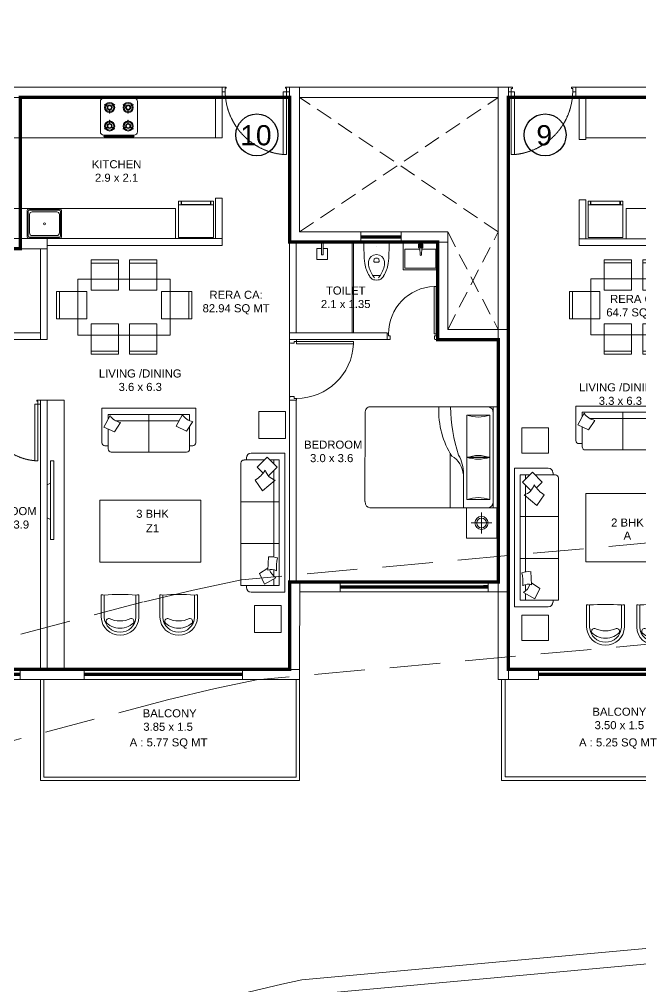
# Model space of a CAD drawing. Header units: inches. Extents: x 27644242 to 29005101, y -955243 to 216979.
# Drawn here: x 28730103 to 28739331, y -521000 to -506626 of the extents above; entities that cross this region are included whole.
import ezdxf

# ---------------------------------------------------------------- set-up
doc = ezdxf.new("R2010")
doc.units = ezdxf.units.IN
doc.header["$MEASUREMENT"] = 0
doc.set_wipeout_variables(frame=1)
for name, pattern in [('01-Xref Col Podium Lvl-1$0$HIDDEN', [0.375, 0.25, -0.125]), ('DASHED', [0.75, 0.5, -0.25]), ('DASHED2', [0.375, 0.25, -0.125]), ('HIDDEN', [0.375, 0.25, -0.125])]:
    doc.linetypes.add(name, pattern=pattern)
doc.layers.get('Defpoints').update_dxf_attribs({"color": 8})
for name, color, linetype, lineweight in [('AHC-A-DUCT', 14, 'HIDDEN', 5), ('DOOR', 4, 'Continuous', 0), ('DOORS', 1, 'Continuous', 9), ('ELEVATION', 40, 'Continuous', 13), ('FURN', 250, 'Continuous', 0), ('RVA Site Boundary', 17, 'Continuous', 15), ('WALL', 7, 'Continuous', 20), ('WINDOW', 162, 'Continuous', 13)]:
    doc.layers.add(name, color=color, linetype=linetype, lineweight=lineweight)
doc.layers.add('text', color=7, linetype='Continuous')
doc.styles.add('AMITS', font='arial.ttf')

# ---------------------------------------------------------------- blocks, each defined once
blk = doc.blocks.new('A$C3D5F2F58')
at = {"color": 0, "linetype": 'ByBlock'}
blk.add_wipeout([(188, 0), (-188, 0), (-185, -125), (-183, -194), (-179, -263), (-176, -302), (-170, -349), (-151, -415), (-144, -433), (-131, -459), (-112, -495), (-106, -504), (-86, -530), (-72, -545), (-64, -553), (-56, -558), (-41, -562), (-23, -564), (3, -565), (30, -563), (47, -561), (56, -558), (74, -543), (101, -511), (135, -451), (158, -392), (171, -340), (179, -260), (185, -136), (187, -46)], dxfattribs=at)
for p, q in [((-188, 0), (188, 0)), ((0, -63), (0, -63)), ((-38, -282), (-36, -255)), ((36, -255), (38, -282)), ((-24, -298), (24, -298)), ((-43, -497), (43, -497))]:
    blk.add_line(p, q, dxfattribs=at)
at = {"color": 0, "linetype": 'ByBlock', "extrusion": (0, 0, -1)}
for centre, major_axis, ratio, start_param, end_param in [((3903, 5), (4088, 164), 0.940247, 3.100232, 3.182953), ((-3903, 5), (-4088, 164), 0.940247, 3.100232, 3.182953), ((0, -305), (84.4, 84.4), 1, 4.07333, 6.922251), ((-24, -284), (10, 10), 1, 2.356198, 4.018929), ((-27, -256), (6.03, 6.03), 1, 4.01894, 4.852375), ((0, -292), (-38.2, 38.2), 1, 0.139988, 1.430816), ((24, -284), (-10, 10), 1, 2.264265, 3.926995), ((27, -256), (6.03, 6.03), 1, -0.139979, 0.693472), ((276, -258), (321, 321), 1, 3.353441, 3.79389), ((87, -319), (147, 147), 1, 3.705861, 4.079165), ((326, -246), (-323, 323), 1, 4.816657, 5.23508), ((-326, -246), (-323, 323), 1, 2.618909, 3.037332), ((-276, -258), (-321, 321), 1, 2.489302, 2.929752), ((-87, -319), (-147, 147), 1, 2.204028, 2.577331), ((119, -350), (193, 193), 1, 3.092098, 3.328462), ((-41, -527), (24.1, 24.1), 1, 2.528301, 3.092099), ((-43, -474), (16.1, 16.1), 1, 2.356198, 3.387836), ((0, -292), (-193, 193), 1, 3.75489, 4.099099), ((43, -474), (16.1, 16.1), 1, 1.324559, 2.356198), ((41, -527), (24.1, 24.1), 1, 1.620298, 2.184095), ((-119, -350), (193, 193), 1, 1.383935, 1.620298)]:
    blk.add_ellipse(centre, major_axis=major_axis, ratio=ratio, start_param=start_param, end_param=end_param, dxfattribs=at)
blk = doc.blocks.new('A$C3E645E75')
at = {"extrusion": (0, 0, -1), "zscale": -0.9999999999999998, "rotation": 179.9999999999989}
blk.add_blockref('A$C3D5F2F58', (0, 0), dxfattribs=at)
blk = doc.blocks.new('hob')
at = {"layer": 'FURN', "extrusion": (2e-16, 7.34249e-08, 1)}
for p, q in [((-747640, 890447), (-747613, 890399)), ((-747640, 890302), (-747613, 890350)), ((-747636, 890449), (-747608, 890402)), ((-747636, 890300), (-747608, 890347)), ((-747510, 890377), (-747566, 890377)), ((-747510, 890372), (-747566, 890372)), ((-747405, 890377), (-747350, 890377)), ((-747405, 890372), (-747350, 890372)), ((-747280, 890449), (-747308, 890402)), ((-747280, 890300), (-747308, 890347)), ((-747276, 890447), (-747303, 890399)), ((-747276, 890302), (-747303, 890350)), ((-747640, 890172), (-747613, 890124)), ((-747640, 890027), (-747613, 890075)), ((-747636, 890174), (-747608, 890127)), ((-747636, 890025), (-747608, 890072)), ((-747510, 890102), (-747566, 890102)), ((-747510, 890097), (-747566, 890097)), ((-747405, 890102), (-747350, 890102)), ((-747405, 890097), (-747350, 890097)), ((-747280, 890174), (-747308, 890127)), ((-747280, 890025), (-747308, 890072)), ((-747276, 890172), (-747303, 890124)), ((-747276, 890027), (-747303, 890075))]:
    blk.add_line(p, q, dxfattribs=at)
at = {"layer": 'FURN', "extrusion": (2e-16, 7.34249e-08, 1), "elevation": 0}
for points in [[(-747233, 889962), (-747683, 889962, -0.414214), (-747733, 890012), (-747733, 890462, -0.414214), (-747683, 890512), (-747233, 890512, -0.414214), (-747183, 890462), (-747183, 890012, -0.414214)], [(-747173, 890462, -0.414214), (-747158, 890447), (-747158, 890027, -0.414214), (-747173, 890012), (-747173, 890027)]]:
    blk.add_lwpolyline(points, format="xyb", close=True, dxfattribs=at)
at = {"layer": 'FURN', "extrusion": (2e-16, 7.34249e-08, 1), "const_width": 20, "elevation": 0}
for points in [[(-747625, 890375, 1), (-747565, 890375, 1)], [(-747290, 890375, 1), (-747350, 890375, 1)], [(-747625, 890100, -1), (-747565, 890100, -1)], [(-747290, 890100, 1), (-747350, 890100, 1)]]:
    blk.add_lwpolyline(points, format="xyb", close=True, dxfattribs=at)
at = {"layer": 'FURN', "extrusion": (2e-16, 7.34249e-08, 1)}
for centre, radius in [((-747595, 890375, 0), 75), ((-747595, 890375, 0), 60), ((-747595, 890375, 0), 37.5), ((-747320, 890375, 0), 75), ((-747320, 890375, 0), 60), ((-747320, 890375, 0), 37.5), ((-747595, 890100, 0), 75), ((-747595, 890100, 0), 60), ((-747595, 890100, 0), 37.5), ((-747320, 890100, 0), 75), ((-747320, 890100, 0), 60), ((-747320, 890100, 0), 37.5)]:
    blk.add_circle(centre, radius, dxfattribs=at)
for centre, start, end in [((-747595, 890375, 0), 118.3146, 121.6854), ((-747595, 890375, 0), 358.3146, 1.6854), ((-747320, 890375, 0), 178.3146, 181.6854), ((-747320, 890375, 0), 58.3146, 61.6854), ((-747320, 890375, 0), 58.3146, 61.6854), ((-747595, 890375, 0), 238.3146, 241.6854), ((-747320, 890375, 0), 298.3146, 301.6854), ((-747595, 890100, 0), 118.3146, 121.6854), ((-747595, 890100, 0), 358.3146, 1.6854), ((-747320, 890100, 0), 178.3146, 181.6854), ((-747320, 890100, 0), 58.3146, 61.6854), ((-747320, 890100, 0), 58.3146, 61.6854), ((-747595, 890100, 0), 238.3146, 241.6854), ((-747320, 890100, 0), 298.3146, 301.6854)]:
    blk.add_arc(centre, 85, start, end, dxfattribs=at)
blk = doc.blocks.new('A$C3C731254-flat-1')
at = {"layer": 'FURN'}
for p, q in [((-77430, -2820), (-77431, -2802)), ((-77430, -2802), (-77318, -2797)), ((-77430, -2820), (-77318, -2825))]:
    blk.add_line(p, q, dxfattribs=at)
for points in [[(-77233, -3061), (-77648, -3061), (-77648, -2547), (-77233, -2547)], [(-77263, -2843), (-77263, -2778), (-77318, -2778), (-77318, -2843)], [(-77275, -2831), (-77275, -2791), (-77306, -2791), (-77306, -2831)], [(-77287, -2819), (-77287, -2803), (-77293, -2803), (-77293, -2819)]]:
    blk.add_lwpolyline(points, close=True, dxfattribs=at)
blk.add_lwpolyline([(-77339, -2824), (-77339, -3036), (-77623, -3036), (-77623, -2572), (-77339, -2572), (-77339, -2798)], dxfattribs=at)
blk = doc.blocks.new('A$C3A956F37-flat-1')
at = {"layer": 'FURN'}
blk.add_line((-168, 90), (0, 90), dxfattribs=at)
for points in [[(-97, 67), (-97, 0), (-259, 0), (-259, 161), (-97, 161), (-97, 90)], [(0, 67), (-191, 67), (-191, 90), (-168, 90)]]:
    blk.add_lwpolyline(points, dxfattribs=at)
blk = doc.blocks.new('A$C6E20521E-flat-1-flatten-1')
at = {"layer": 'DOORS', "color": 251}
for p, q in [((-63, 103), (-63, 949)), ((-63, 949), (-27, 949)), ((-27, 103), (-27, 949)), ((-900, 0), (-900, 103)), ((-873, 103), (-900, 103)), ((0, 0), (-900, 0)), ((-873, 67), (-873, 103)), ((-846, 67), (-873, 67)), ((-846, 13), (-846, 67)), ((-27, 103), (-63, 103)), ((-54, 13), (-54, 67)), ((-54, 67), (-27, 67)), ((-27, 103), (0, 103)), ((-27, 67), (-27, 103)), ((0, 0), (0, 103)), ((-859, 0), (-900, 0)), ((-40, 0), (0, 0))]:
    blk.add_line(p, q, dxfattribs=at)
at = {"layer": 'DOORS', "color": 251, "extrusion": (0, 0, -1)}
for centre, major_axis, start_param, end_param in [((-27, 103), (-729, -429), 0.531535, 2.059765), ((-859, 13), (-11.7, -6.7), 3.665191, 5.235988), ((-40, 13), (-11.7, -6.7), 5.235988, 6.806784)]:
    blk.add_ellipse(centre, major_axis=major_axis, ratio=1, start_param=start_param, end_param=end_param, dxfattribs=at)
blk = doc.blocks.new('KITCHEN')
at = {"layer": 'FURN'}
for p, q in [((-135610, 231799, 0), (-135610, 232190, 0)), ((-135596, 231813, 0), (-135596, 232176, 0)), ((-135120, 232209, 0), (-135591, 232209, 0)), ((-135134, 232195, 0), (-135577, 232195, 0)), ((-135172, 232171, 0), (-135539, 232171, 0)), ((-135115, 231813, 0), (-135115, 232176, 0)), ((-135100, 231799, 0), (-135100, 232190, 0)), ((-135578, 231857, 0), (-135578, 232132, 0)), ((-135133, 232132, 0), (-135133, 231857, 0)), ((-135120, 231779, 0), (-135591, 231779, 0)), ((-135134, 231794, 0), (-135577, 231794, 0)), ((-135172, 231818, 0), (-135539, 231818, 0))]:
    blk.add_line(p, q, dxfattribs=at)
blk.add_circle((-135356, 231997, 0), 14.6, dxfattribs=at)
for centre, radius, start, end in [((-135591, 232190, 0), 19.4, 89.9999, 179.9999), ((-135577, 232176, 0), 19.4, 89.9999, 179.9999), ((-135539, 232132, 0), 38.9, 89.9999, 179.9999), ((-135172, 232132, 0), 38.9, 359.9999, 89.9999), ((-135134, 232176, 0), 19.4, 359.9999, 89.9999), ((-135120, 232190, 0), 19.4, 359.9999, 89.9999), ((-135539, 231857, 0), 38.9, 179.9999, 269.9999), ((-135172, 231857, 0), 38.9, 269.9999, 359.9999), ((-135591, 231799, 0), 19.4, 180.0001, 270.0001), ((-135577, 231813, 0), 19.4, 180.0001, 270.0001), ((-135134, 231813, 0), 19.4, 270.0001, 0.0001), ((-135120, 231799, 0), 19.4, 270.0001, 0.0001)]:
    blk.add_arc(centre, radius, start, end, dxfattribs=at)
blk = doc.blocks.new('TVVVV')
at = {"layer": 'FURN', "ltscale": 1000, "elevation": 0}
blk.add_lwpolyline([(-130, 740), (-82, 740), (-82, -429), (-130, -429)], close=True, dxfattribs=at)
for points in [[(-130, 447), (-179, 422)], [(-130, -96), (-179, -71)]]:
    blk.add_lwpolyline(points, dxfattribs=at)
blk = doc.blocks.new('DOOR_750')
at = {"layer": 'DOOR'}
for points in [[(-70, 50), (-32, 50), (-32, 750), (-70, 750)], [(-750, 50), (-718, 50), (-718, 12), (-705, 12), (-705, 0), (-750, 0)], [(0, 50), (-32, 50), (-32, 12), (-45, 12), (-45, 0), (0, 0)]]:
    blk.add_lwpolyline(points, close=True, dxfattribs=at)
at = {"layer": 'DOOR', "linetype": 'DASHED', "ltscale": 10}
blk.add_arc((-2, 38), 715, 95.4221, 179.0403, dxfattribs=at)
blk = doc.blocks.new('FRDG')
at = {"layer": 'FURN', "color": 8, "lineweight": 0, "extrusion": (3.3432e-08, -6.87431e-09, 1), "elevation": 0}
for points in [[(9345.998, -728.492), (9346.508, -728.492), (9346.508, -727.946), (9345.998, -727.946)], [(9346.508, -727.946), (9346.566, -727.946), (9346.566, -727.986), (9346.508, -727.986)], [(9346.514, -727.992), (9346.566, -727.992), (9346.566, -728.444), (9346.514, -728.444)], [(9346.508, -728.452), (9346.566, -728.452), (9346.566, -728.492), (9346.508, -728.492)]]:
    blk.add_lwpolyline(points, close=True, dxfattribs=at)
blk = doc.blocks.new('DINING TBALE')
at = {"layer": 'FURN'}
for p, q in [((552, 1665, 0), (552, 1710, 0)), ((552, 1710, 0), (957, 1710, 0)), ((552, 1665, 0), (552, 1710, 0)), ((957, 1665, 0), (552, 1665, 0)), ((552, 1665, 0), (552, 1260, 0)), ((957, 1665, 0), (552, 1665, 0)), ((957, 1710, 0), (957, 1665, 0)), ((957, 1260, 0), (957, 1665, 0)), ((1123, 1710, 0), (1123, 1665, 0)), ((1528, 1710, 0), (1123, 1710, 0)), ((1123, 1260, 0), (1123, 1665, 0)), ((1123, 1665, 0), (1528, 1665, 0)), ((1123, 1665, 0), (1528, 1665, 0)), ((1528, 1665, 0), (1528, 1710, 0)), ((1528, 1665, 0), (1528, 1710, 0)), ((1528, 1665, 0), (1528, 1260, 0)), ((1726, 1426, 0), (354, 1426, 0)), ((354, 1426, 0), (354, 594, 0)), ((1726, 1426, 0), (1726, 594, 0)), ((35, 1184, 0), (80, 1184, 0)), ((35, 779, 0), (35, 1184, 0)), ((485, 1184, 0), (80, 1184, 0)), ((80, 1184, 0), (80, 779, 0)), ((80, 1184, 0), (80, 779, 0)), ((485, 779, 0), (485, 1184, 0)), ((552, 1260, 0), (957, 1260, 0)), ((1528, 1260, 0), (1123, 1260, 0)), ((1595, 1184, 0), (2000, 1184, 0)), ((1595, 779, 0), (1595, 1184, 0)), ((2045, 1184, 0), (2000, 1184, 0)), ((2000, 1184, 0), (2000, 779, 0)), ((2000, 1184, 0), (2000, 779, 0)), ((2045, 779, 0), (2045, 1184, 0)), ((80, 779, 0), (35, 779, 0)), ((80, 779, 0), (35, 779, 0)), ((80, 779, 0), (485, 779, 0)), ((552, 761, 0), (957, 761, 0)), ((552, 761, 0), (552, 356, 0)), ((957, 761, 0), (957, 356, 0)), ((1123, 761, 0), (1123, 356, 0)), ((1528, 761, 0), (1123, 761, 0)), ((1528, 761, 0), (1528, 356, 0)), ((2000, 779, 0), (1595, 779, 0)), ((2000, 779, 0), (2045, 779, 0)), ((2000, 779, 0), (2045, 779, 0)), ((354, 594, 0), (1726, 594, 0)), ((552, 356, 0), (552, 311, 0)), ((552, 356, 0), (552, 311, 0)), ((957, 356, 0), (552, 356, 0)), ((957, 356, 0), (552, 356, 0)), ((552, 311, 0), (957, 311, 0)), ((957, 311, 0), (957, 356, 0)), ((1123, 311, 0), (1123, 356, 0)), ((1123, 356, 0), (1528, 356, 0)), ((1123, 356, 0), (1528, 356, 0)), ((1528, 311, 0), (1123, 311, 0)), ((1528, 356, 0), (1528, 311, 0)), ((1528, 356, 0), (1528, 311, 0))]:
    blk.add_line(p, q, dxfattribs=at)
blk = doc.blocks.new('A$C700F438C')
at = {"layer": 'FURN', "color": 8, "extrusion": (-6.65399e-08, 5.27913e-08, 1)}
for p, q in [((0.073, 1.5, 0), (1.83, 1.5, 0)), ((1.98, 1.5, 0), (1.53, 1.5, 0)), ((1.98, 1.5, 0), (1.53, 1.5, 0)), ((1.98, 1.5, 0), (1.53, 1.5, 0)), ((1.904, 1.5, 0), (1.904, 0, 0)), ((0, 0.091, 0), (0, 1.409, 0)), ((1.855, 1.378, 0), (1.512, 1.378, 0)), ((1.512, 1.378, 0), (1.512, 0.747, 0)), ((1.855, 0.747, 0), (1.855, 1.378, 0)), ((1.267, 0.799, 0), (1.267, 0, 0)), ((1.512, 0.122, 0), (1.512, 0.754, 0)), ((1.512, 0.754, 0), (1.855, 0.754, 0)), ((1.512, 0.747, 0), (1.855, 0.747, 0)), ((1.855, 0.754, 0), (1.855, 0.122, 0)), ((1.463, 0.503, 0), (1.463, 0, 0)), ((1.83, 0, 0), (0.074, 0, 0)), ((1.855, 0.122, 0), (1.512, 0.122, 0)), ((1.904, 0, 0), (1.98, 0, 0))]:
    blk.add_line(p, q, dxfattribs=at)
at = {"layer": 'FURN', "linetype": 'Continuous', "lineweight": 0, "extrusion": (-6.65399e-08, 5.27913e-08, 1)}
blk.add_line((1.83, 0, 0), (1.917, 0, 0), dxfattribs=at)
at = {"layer": 'FURN', "color": 8, "extrusion": (6.65399e-08, -5.27913e-08, -1)}
for centre, major_axis, ratio, start_param, end_param in [((0.073, 1.409, 0), (0, -0.0914, 0), 0.803207, 1.570796, 3.141593), ((1.959, 1.454, 0), (0, -1.077, 0), 0.803207, 0.880587, 1.613256), ((3.067, 1.603, 0), (0, -2.243, 0), 0.803207, 1.197175, 1.525138), ((1.83, 1.409, 0), (0, -0.0914, 0), 0.803207, 3.141593, 4.712389), ((1.683, 2.11, 0), (0, -0.762, 0), 0.803207, -0.283794, 0.283794), ((0.669, 0.085, 0), (-0.705, -0.615, 0), 0.604617, 2.952061, 3.536756), ((-0.032, 0.19, 0), (-1.467, -0.494, 0), 0.581007, 3.019706, 3.343381), ((1.684, 0.015, 0), (0, -0.762, 0), 0.803207, 2.857799, 3.425387), ((0.074, 0.091, 0), (0, -0.0914, 0), 0.803207, 0, 1.570796), ((1.83, 0.092, 0), (0, -0.0914, 0), 0.803207, -1.570796, 0)]:
    blk.add_ellipse(centre, major_axis=major_axis, ratio=ratio, start_param=start_param, end_param=end_param, dxfattribs=at)
at = {"layer": 'FURN', "color": 8, "extrusion": (-6.65399e-08, 5.27913e-08, 1)}
for centre, start_param, end_param in [((1.683, 1.485, 0), -0.283794, 0.283794), ((1.684, -0.61, 0), 2.857799, 3.425387)]:
    blk.add_ellipse(centre, major_axis=(0, -0.762, 0), ratio=0.803207, start_param=start_param, end_param=end_param, dxfattribs=at)
blk = doc.blocks.new('BEDROOM')
at = {"layer": 'FURN', "linetype": 'Continuous', "extrusion": (-5.00305e-08, -8.66553e-08, 1)}
for p, q in [((1066, 501, 0), (1066, 193, 0)), ((912, 347, 0), (1220, 347, 0))]:
    blk.add_line(p, q, dxfattribs=at)
at = {"layer": 'FURN', "ltscale": 500}
blk.add_line((1315, 122, 0), (1315, -1378, 0), dxfattribs=at)
at = {"layer": 'FURN', "ltscale": 0.05, "extrusion": (-5.00305e-08, -8.66553e-08, 1), "elevation": 0}
blk.add_lwpolyline([(1291, 122), (841, 122), (841, 572), (1291, 572)], close=True, dxfattribs=at)
at = {"layer": 'FURN', "linetype": 'Continuous', "extrusion": (-5.00305e-08, -8.66553e-08, 1)}
for radius in [97, 72.8]:
    blk.add_circle((1066, 347, 0), radius, dxfattribs=at)
at = {"layer": 'FURN', "extrusion": (-3.01072e-07, 1.30707e-07, 1), "xscale": -1000.000000000015, "yscale": 1000.000000000015, "zscale": 1000.000000000007, "rotation": 180.0236273616612}
blk.add_blockref('A$C700F438C', (-665, 121, 0), dxfattribs=at)
blk = doc.blocks.new('A$C65A37FE3-flat-1-flatten-1')
at = {"layer": 'DOOR', "color": 252, "true_color": 0x939598}
for p, q in [((34, 0), (0, 0)), ((0, 0), (0, -86)), ((23, -86), (0, -86)), ((45, -56), (23, -56)), ((23, -56), (23, -86)), ((23, -86), (53, -86)), ((23, -86), (23, -791)), ((45, -11), (45, -56)), ((53, -86), (53, -791)), ((705, -11), (705, -56)), ((705, -56), (728, -56)), ((716, 0), (750, 0)), ((728, -56), (728, -86)), ((728, -86), (750, -86)), ((750, 0), (750, -86)), ((53, -791), (23, -791))]:
    blk.add_line(p, q, dxfattribs=at)
at = {"layer": 'DOOR', "color": 252, "extrusion": (0, 0, -1)}
for centre, major_axis, start_param, end_param in [((34, -11), (-9.71, -5.68), 2.09983, 3.670626), ((23, -86), (-611, -353), 3.665191, 5.193422), ((716, -11), (-9.71, -5.68), 0.529033, 2.09983)]:
    blk.add_ellipse(centre, major_axis=major_axis, ratio=1, start_param=start_param, end_param=end_param, dxfattribs=at)
blk = doc.blocks.new('sofa-14')
at = {"color": 0, "linetype": 'ByBlock'}
for p, q in [((0.1, 0.65), (0.1, 0.292)), ((1.35, 0.7), (0.15, 0.7)), ((0.75, 0.1), (0.75, 0.7)), ((1.4, 0.332), (1.4, 0.65)), ((0, 0.55), (0, 0)), ((0.1, 0.6), (0.05, 0.6)), ((1.45, 0.6), (1.4, 0.6)), ((1.5, 0), (1.5, 0.55)), ((0.049, 0.214), (0.147, 0.364)), ((0.147, 0.364), (0.315, 0.286)), ((1.201, 0.228), (1.3, 0.378)), ((1.3, 0.378), (1.468, 0.301)), ((0.1, 0.199), (0.1, 0.1)), ((0.315, 0.286), (0.216, 0.102)), ((0.268, 0.2), (1.28, 0.2)), ((1.468, 0.301), (1.369, 0.116)), ((1.4, 0.1), (1.4, 0.174)), ((0, 0), (1.5, 0)), ((0.1, 0.1), (1.4, 0.1))]:
    blk.add_line(p, q, dxfattribs=at)
for centre, radius, start, end in [((0.15, 0.65), 0.05, 90, 180), ((1.35, 0.65), 0.05, 360, 90), ((0.05, 0.55), 0.05, 90, 180), ((1.45, 0.55), 0.05, 0, 90), ((0.006, -0.031), 0.249, 32.3301, 80.157), ((1.159, -0.017), 0.249, 32.3301, 80.157)]:
    blk.add_arc(centre, radius, start, end, dxfattribs=at)
blk = doc.blocks.new('sofasaaaaaaaaaaa')
at = {"color": 0, "linetype": 'ByBlock'}
for p, q in [((-322, 710), (-322, 745)), ((-275, 791), (1541, 791)), ((299, 791), (299, 221)), ((920, 791), (920, 221)), ((1541, 791), (1541, 221)), ((-422, 139), (-422, 640)), ((-352, 710), (-322, 710)), ((-322, 710), (-322, 444)), ((137, 471), (-22, 580)), ((1541, 710), (1571, 710)), ((1541, 424), (1541, 710)), ((1641, 640), (1641, 139)), ((-214, 551), (-363, 403)), ((-126, 463), (-214, 551)), ((-22, 283), (137, 471)), ((1283, 389), (1366, 514)), ((1366, 514), (1522, 442)), ((1522, 442), (1430, 270)), ((-363, 403), (-214, 255)), ((-322, 363), (-322, 221)), ((-262, 302), (-322, 302)), ((-214, 255), (-87, 383)), ((1121, 302), (-167, 302)), ((1118, 382), (1314, 390)), ((1405, 302), (1310, 302)), ((1541, 302), (1447, 302)), ((-322, 221), (1541, 221)), ((1641, 139), (-422, 139))]:
    blk.add_line(p, q, dxfattribs=at)
for centre, radius, start, end in [((-275, 745), 46.6, 90, 180), ((-352, 640), 69.8, 90, 180), ((-415, 825), 463, 301.9301, 328.0699), ((1571, 640), 69.8, 0, 90), ((-242, 211), 231, 18.0785, 71.9215), ((1465, 354), 348, 175.4155, 198.0697), ((1460, 340), 155, 160.8325, 209.9235), ((1234, 147), 231, 32.3301, 71.5057), ((1280, -338), 602, 85.599, 104.0402)]:
    blk.add_arc(centre, radius, start, end, dxfattribs=at)
blk = doc.blocks.new('cha-1')
at = {"color": 0, "linetype": 'ByBlock'}
for points in [[(375, 10), (375, 453, 0.950858), (-375, 453), (-375, 10)], [(315, 11), (315, 452, 0.946504), (-315, 452), (-315, 11)]]:
    blk.add_lwpolyline(points, format="xyb", dxfattribs=at)
for centre, radius, start, end in [((0, 263), 405, 42.4573, 137.5427), ((-217, 533), 58.2, 126.2045, 258.1486), ((217, 533), 58.2, 281.8514, 53.7955), ((-224, 501), 25, 258.1486, 294.8492), ((0, 17), 508, 65.1508, 114.8492), ((224, 501), 25, 245.1508, 281.8514), ((-347, 125), 118, 256.2867, 285.6904), ((0, 4466), 4466, 265.9551, 274.0449), ((347, 125), 118, 254.3096, 283.7133)]:
    blk.add_arc(centre, radius, start, end, dxfattribs=at)
blk = doc.blocks.new('SALE 2')
at = {"layer": 'ELEVATION', "ltscale": 500}
for p, q in [((-2959, -3179), (-2959, -4679)), ((-2909, -3179), (-2909, -4629)), ((841, -4629), (841, -3179)), ((891, -4679), (891, -3179)), ((-2959, -4679), (891, -4679)), ((-2909, -4629), (841, -4629))]:
    blk.add_line(p, q, dxfattribs=at)
at = {"layer": 'FURN', "ltscale": 500}
for p, q in [((-359, 4871), (-3259, 4871)), ((-955, 3821), (-3259, 3821)), ((-955, 3821), (-955, 3371)), ((1671, 1971), (1671, 3321)), ((1691, 1971), (1691, 3321))]:
    blk.add_line(p, q, dxfattribs=at)
blk.add_lwpolyline([(-2859, -3029), (-2609, -3029), (-2609, 971), (-2859, 971)], close=True, dxfattribs=at)
at = {"layer": 'FURN', "ltscale": 500, "elevation": 0}
for points in [[(683, 403), (683, 803), (283, 803), (283, 403)], [(619, -2480), (619, -2080), (219, -2080), (219, -2480)]]:
    blk.add_lwpolyline(points, close=True, dxfattribs=at)
at = {"layer": 'FURN', "ltscale": 1000}
blk.add_lwpolyline([(-2077, -513), (-2077, -1438), (-577, -1438), (-577, -513)], close=True, dxfattribs=at)
at = {"layer": 'WALL', "ltscale": 500}
for p, q in [((-3259, 4871), (-3259, 5471)), ((-3259, 4871), (-3409, 4871)), ((-359, 4871), (-259, 4871)), ((-359, 3971), (-259, 3971)), ((-3259, 3821), (-3409, 3821)), ((-3259, 3371), (-3259, 3821)), ((1801, 3471), (891, 3471)), ((2401, 3321), (2401, 3471)), ((2401, 3471), (3091, 3471)), ((3091, 3471), (3091, 2021)), ((2401, 3321), (3091, 3321)), ((2941, 3321), (2941, 1871)), ((3991, 2021), (3091, 2021)), ((3991, -1879), (3991, 2021)), ((3841, 1871), (2941, 1871)), ((3842, -1729, 0), (3841, 1871)), ((3991, 1871), (3991, 1871)), ((3991, -1629, 0), (3991, -1629, 0)), ((3691, -1729, 0), (3842, -1729, 0)), ((3691, -1729, 0), (3691, -1879, 0)), ((3691, -1879, 0), (3991, -1879, 0))]:
    blk.add_line(p, q, dxfattribs=at)
for points in [[(-259, 5621), (-3459, 5621), (-3459, 5471), (-259, 5471)], [(-3409, 3371), (-2859, 3371), (-2859, 3221), (-3409, 3221)], [(-2857, 3221), (-2957, 3221), (-2957, 1871), (-2857, 1871)], [(-4308, 1871), (-4308, 1971), (-2957, 1971), (-2957, 1871)], [(-2857, 971), (-2957, 971), (-2958, -3029), (-2858, -3029)]]:
    blk.add_lwpolyline(points, close=True, dxfattribs=at)
at = {"layer": 'WALL', "color": 7, "ltscale": 500}
for points in [[(891, 3471), (891, 5621), (741, 5621), (741, 1871)], [(-3259, 3471), (-3259, 3471)], [(841, 1971), (841, 3321)], [(741, 971), (741, -1729), (841, -1729), (841, 971), (741, 971)]]:
    blk.add_lwpolyline(points, dxfattribs=at)
at = {"layer": 'WALL', "ltscale": 500}
for points in [[(-259, 4871), (-259, 5471), (-359, 5471), (-359, 4871)], [(-359, 3971), (-359, 3371), (-259, 3371), (-259, 3971)], [(741, 1871), (2191, 1871), (2191, 1971), (741, 1971)]]:
    blk.add_lwpolyline(points, dxfattribs=at)
at = {"layer": 'WALL', "color": 7, "ltscale": 500}
for points in [[(-259, 3271), (-259, 3371), (-2859, 3371), (-2859, 3271)], [(741, -3029), (891, -3029), (892, -1729), (742, -1729)], [(1491, -1879), (1491, -1729), (892, -1729), (892, -1879)], [(-2309, -3179), (-2309, -3029), (-3258, -3029), (-3258, -3179)], [(891, -3179), (891, -3029), (41, -3029), (41, -3179)]]:
    blk.add_lwpolyline(points, close=True, dxfattribs=at)
at = {"layer": 'WINDOW', "ltscale": 500}
for p, q in [((-3259, 4871), (-3259, 3821)), ((1801, 3471), (2401, 3471)), ((3691, -1729, 0), (1491, -1730)), ((1491, -1879), (3691, -1878, 0)), ((-3258, -3029), (-5657, -3029)), ((41, -3029), (-2309, -3029)), ((-5657, -3179), (-3258, -3179)), ((-2309, -3179), (41, -3179))]:
    blk.add_line(p, q, dxfattribs=at)
at = {"layer": 'WINDOW', "ltscale": 500, "const_width": 50, "elevation": 0}
blk.add_lwpolyline([(1491, -1804), (3691, -1803)], dxfattribs=at)
at = {"layer": 'WINDOW', "ltscale": 500, "const_width": 50}
for points in [[(-5657, -3104), (-3258, -3104)], [(-2309, -3104), (41, -3104)]]:
    blk.add_lwpolyline(points, dxfattribs=at)
at = {"rotation": 89.99999999999125}
for name, p in [('A$C3A956F37-flat-1', (1307, 3321)), ('A$C3C731254-flat-1', (-120, 80554))]:
    blk.add_blockref(name, p, dxfattribs=at)
at = {"layer": 'DOOR'}
for p, xscale, yscale, zscale, rotation in [((741, 5621), -1.333333977559269, 1.333333977559269, 1.333333977559269, 180), ((-2957, 971), -1.200000000020023, 1.200000000020023, 1.200000000020023, 179.9999999999999)]:
    blk.add_blockref('DOOR_750', p, dxfattribs=dict(at, xscale=xscale, yscale=yscale, zscale=zscale, rotation=rotation))
at = {"layer": 'FURN'}
for name, p, rotation in [('hob', (-892031, -742275, 0), 270.0000000000086), ('KITCHEN', (-138255, 235588, 0), 180)]:
    blk.add_blockref(name, p, dxfattribs=dict(at, rotation=rotation))
at = {"layer": 'FURN', "extrusion": (-6.40542e-09, -9.36485e-09, 1), "xscale": -950.0000000000178, "yscale": 950.0000000000116, "zscale": 950.0000000000108, "rotation": 269.9749165264677}
blk.add_blockref('FRDG', (687273, -8875612, 0), dxfattribs=at)
at = {"layer": 'FURN', "extrusion": (0, 0, -1), "zscale": -1, "rotation": 179.9997802697438}
blk.add_blockref('A$C3E645E75', (-2033, 3321), dxfattribs=at)
at = {"layer": 'FURN', "ltscale": 1000, "xscale": -1}
for name, p, rotation in [('DINING TBALE', (-2757, 3365, 0), 180), ('sofasaaaaaaaaaaa', (810, -240), 89.9999999999999), ('TVVVV', (-2679, -357, 0), 180)]:
    blk.add_blockref(name, p, dxfattribs=dict(at, rotation=rotation))
at = {"layer": 'FURN', "ltscale": 500, "xscale": -1, "rotation": 180}
blk.add_blockref('BEDROOM', (2527, -507, 0), dxfattribs=at)
at = {"layer": 'FURN', "ltscale": 1000, "xscale": 931.2742623500526, "yscale": 931.2742623500526, "zscale": 931.2742623500526, "rotation": 180}
blk.add_blockref('sofa-14', (-650, 851), dxfattribs=at)
at = {"layer": 'WALL', "ltscale": 500, "rotation": 180}
blk.add_blockref('A$C65A37FE3-flat-1-flatten-1', (2941, 1871), dxfattribs=at)
at = {"layer": 'WALL', "ltscale": 500, "xscale": -1, "rotation": 269.9999999999992}
blk.add_blockref('A$C6E20521E-flat-1-flatten-1', (743, 1871), dxfattribs=at)
at = {"layer": 'text', "ltscale": 100, "char_height": 120, "width": 1715.23, "style": 'AMITS'}
for s, insert, attachment_point in [('\\pxqc;KITCHEN\\P2.9 x 2.1', (-2685, 4215), 7), ('\\pxqc;RERA CA: \\P82.94 SQ MT', (-910, 2244), 7), ('\\pxqc;TOILET\\P2.1 x 1.35', (2433, 2660), 3), ('\\pxqc;LIVING /DINING\\P3.6 x 6.3', (-2334, 1106), 7), ('\\pxqc; BEDROOM\\P3.0 x 3.6', (2225, 370), 3), ('\\pxqc;BEDROOM\\P3.0 x 3.9', (-4306, -939), 7), ('\\pxqc; BALCONY\\P3.85 x 1.5', (-205, -3622), 3), ('\\pxqc;A : 5.77 SQ MT', (-198, -4054), 3)]:
    blk.add_mtext(s, dxfattribs=dict(at, insert=insert, attachment_point=attachment_point))
at = {"layer": 'text', "color": 1, "ltscale": 100, "char_height": 120, "width": 1715.23, "attachment_point": 3, "style": 'AMITS'}
for s, insert in [('\\pxqc;3 BHK', (-437, -657)), ('\\pxqc;Z1', (-437, -873))]:
    blk.add_mtext(s, dxfattribs=dict(at, insert=insert))
at = {"layer": 'Defpoints', "ltscale": 500}
blk.add_lwpolyline([(-3259, 5471, 50, 50, 0), (-3259, 3221, 50, 50, 0), (-3409, 3221, 50, 50, 0), (-3409, 3321, 50, 50, 0), (-5057, 3321, 50, 50, 0), (-5057, 1871, 50, 50, 0), (-6957, 1871, 50, 50, 0), (-6957, 3321, 50, 50, 0), (-9358, 3321, 50, 50, 0), (-9357, -2629, 50, 50, 0), (-5957, -2629, 50, 50, 0), (-5957, -3030, 50, 50, 0), (-2857, -3029, 50, 50, 0), (-2857, -3029, 50, 50, 0), (741, -3029, 50, 50, 0), (741, -1729, 50, 50, 0), (3842, -1729, 50, 50, 0), (3841, 1871, 50, 50, 0), (2941, 1871, 50, 50, 0), (2941, 3321, 50, 50, 0), (741, 3321, 50, 50, 0), (741, 5471, 50, 50, 0), (-3259, 5471, 50, 50, 0)], format="xyseb", dxfattribs=at)
at = {"layer": 'WALL', "ltscale": 500}
for q in [(1801, 3471), (741, 3321)]:
    blk.add_line((1801, 3321), q, dxfattribs=at)
at = {"layer": 'WINDOW', "ltscale": 500}
blk.add_line((2401, 3321), (1801, 3321), dxfattribs=at)
at = {"layer": 'WINDOW', "ltscale": 500, "const_width": 50}
blk.add_lwpolyline([(1801, 3396), (2401, 3396)], dxfattribs=at)
at = {"layer": 'FURN', "ltscale": 1000, "xscale": -0.7494972036074088, "yscale": 0.7494972036074088, "zscale": 0.7494972036074088, "rotation": 180}
for p in [(-1776, -1916), (-905, -1916)]:
    blk.add_blockref('cha-1', p, dxfattribs=at)
blk = doc.blocks.new('SALE  3')
at = {"layer": 'Defpoints', "ltscale": 500}
blk.add_lwpolyline([(-5334, 3284, 50, 50, 0), (-5334, 1034, 50, 50, 0), (-5184, 1034, 50, 50, 0), (-5184, 1134, 50, 50, 0), (-3884, 1134, 50, 50, 0), (-3884, -316, 50, 50, 0), (-2084, -316, 50, 50, 0), (-2084, 1134, 50, 50, 0), (316, 1134, 50, 50, 0), (316, -4313, 50, 50, 0), (-2984, -4313, 50, 50, 0), (-2984, -5216, 50, 50, 0), (-5984, -5216, 50, 50, 0), (-5984, -5216, 50, 50, 0), (-9384, -5216, 50, 50, 0), (-9384, 3284, 50, 50, 0), (-5334, 3284, 50, 50, 0)], format="xyseb", dxfattribs=at)
at = {"layer": 'ELEVATION', "ltscale": 500}
for p, q in [((-9484, -5366), (-9484, -6865)), ((-9434, -5366), (-9434, -6815)), ((-9484, -6865), (-5984, -6865)), ((-9434, -6815), (-6034, -6815))]:
    blk.add_line(p, q, dxfattribs=at)
at = {"layer": 'FURN', "ltscale": 500}
for p, q in [((-5334, 2684), (-8234, 2684)), ((-5334, 1634), (-7634, 1634)), ((-7634, 1634), (-7634, 1184))]:
    blk.add_line(p, q, dxfattribs=at)
at = {"layer": 'FURN', "ltscale": 500, "elevation": 0}
for points in [[(-9186, -2001), (-8786, -2001), (-8786, -1626), (-9186, -1626)], [(-9186, -4786), (-8786, -4786), (-8786, -4411), (-9186, -4411)]]:
    blk.add_lwpolyline(points, close=True, dxfattribs=at)
at = {"layer": 'FURN', "ltscale": 1000}
blk.add_lwpolyline([(-6975, -3617), (-8233, -3617), (-8233, -2601), (-6975, -2601)], close=True, dxfattribs=at)
at = {"layer": 'WALL', "ltscale": 500}
for p, q in [((-8334, 3284), (-8234, 3284)), ((-8334, 2659), (-8334, 3284)), ((-8234, 2684), (-8234, 3284)), ((-8234, 2659), (-8334, 2659)), ((-8234, 2684), (-8234, 2659)), ((-8334, 1184), (-8334, 1759)), ((-8234, 1759), (-8334, 1759)), ((-8234, 1759), (-8234, 1184))]:
    blk.add_line(p, q, dxfattribs=at)
for points in [[(-9534, 3434), (-9384, 3434), (-9384, -5366), (-9534, -5366)], [(-8384, 3434), (-5184, 3434), (-5184, 3284), (-8384, 3284)], [(-8334, 1084), (-8334, 1184), (-6084, 1184), (-6084, 1084)], [(-9384, -5366), (-9384, -5216), (-8934, -5216), (-8934, -5366)]]:
    blk.add_lwpolyline(points, close=True, dxfattribs=at)
at = {"layer": 'WINDOW', "ltscale": 500, "const_width": 50}
blk.add_lwpolyline([(-8934, -5291), (-6784, -5291)], dxfattribs=at)
at = {"layer": 'DOOR', "xscale": 1.333333977559269, "yscale": 1.333333977559269, "zscale": 1.333333977559269, "rotation": 180}
blk.add_blockref('DOOR_750', (-9384, 3434), dxfattribs=at)
at = {"layer": 'FURN', "extrusion": (6.40542e-09, -9.36485e-09, 1), "xscale": 950.000000000018, "yscale": 950.0000000000115, "zscale": 950.0000000000108, "rotation": 90.02508347353246}
blk.add_blockref('FRDG', (-695862, -8877798, 0), dxfattribs=at)
at = {"layer": 'FURN', "ltscale": 1000, "xscale": -1, "rotation": 180}
blk.add_blockref('DINING TBALE', (-8511, 1179, 0), dxfattribs=at)
at = {"layer": 'FURN', "ltscale": 1000, "xscale": 931.2742623500526, "yscale": 931.2742623500526, "zscale": 931.2742623500526, "rotation": 180}
blk.add_blockref('sofa-14', (-6983, -1303), dxfattribs=at)
at = {"layer": 'FURN', "ltscale": 1000, "rotation": 270}
blk.add_blockref('sofasaaaaaaaaaaa', (-9431, -2646), dxfattribs=at)
at = {"layer": 'text', "ltscale": 100, "char_height": 120, "width": 1715.23, "style": 'AMITS'}
for s, insert, attachment_point in [('\\pxqc;RERA CA: \\P64.7 SQ MT', (-6620, 349), 3), ('\\pxqc;LIVING /DINING\\P3.3 x 6.3', (-8578, -965), 1), ('\\pxqc;BALCONY\\P3.50 x 1.5', (-8593, -5785), 1), ('\\pxqc;A : 5.25 SQ MT', (-6899, -6241), 3)]:
    blk.add_mtext(s, dxfattribs=dict(at, insert=insert, attachment_point=attachment_point))
at = {"layer": 'text', "color": 1, "ltscale": 100, "char_height": 120, "width": 1715.23, "attachment_point": 9, "style": 'AMITS'}
for s, insert in [('\\pxqc;2 BHK', (-6758, -3094)), ('\\pxqc;A', (-6759, -3288))]:
    blk.add_mtext(s, dxfattribs=dict(at, insert=insert))
at = {"layer": 'FURN', "ltscale": 1000, "xscale": -0.7494972036074088, "yscale": 0.7494972036074088, "zscale": 0.7494972036074088, "rotation": 180.0000000002771}
for p in [(-7941, -4251), (-7196, -4251)]:
    blk.add_blockref('cha-1', p, dxfattribs=at)

msp = doc.modelspace()

# ---------------------------------------------------------------- linework, layer by layer
at = {"layer": 'RVA Site Boundary', "ltscale": 500}
msp.add_lwpolyline([(28742304.8, -520400.8), (28734332.8, -521126.5), (28734049.9, -521186.5), (28733451.4, -521328.4), (28714532.9, -526305.6), (28712893.1, -526771.2), (28712617.9, -526848.7), (28711492, -527110.7), (28711137.2, -527192.3), (28707523.8, -528207.9), (28707182.4, -528355.7), (28706827.5, -527533.7), (28701891.2, -516101.2), (28694440.8, -499006.2), (28690189.5, -489396.4), (28698006.8, -489293.8), (28714624.7, -489129.1), (28721195.2, -489188.2), (28728662, -489166.2), (28742984.3, -489171.5)], dxfattribs=at)
msp.add_lwpolyline([(28742304.8, -520400.8), (28734332.8, -521126.5), (28734049.9, -521186.5), (28733451.4, -521328.4), (28714532.9, -526305.6), (28712893.1, -526771.2), (28712617.9, -526848.7), (28711492, -527110.7), (28711137.2, -527192.3), (28707523.8, -528207.9), (28707182.4, -528355.7), (28706827.5, -527533.7), (28701891.2, -516101.2), (28694440.8, -499006.2), (28690189.5, -489396.4), (28698006.8, -489293.8), (28714624.7, -489129.1), (28721195.2, -489188.2), (28728662, -489166.2), (28742984.3, -489171.5)], dxfattribs=at)
at = {"layer": 'RVA Site Boundary', "color": 5, "ltscale": 500}
for points in [[(28742304.8, -520400.8), (28734332.8, -521126.5), (28734049.9, -521186.5), (28733451.4, -521328.4), (28714532.9, -526305.6), (28712893.1, -526771.2), (28712617.9, -526848.7), (28711492, -527110.7), (28711137.2, -527192.3), (28707523.8, -528207.9), (28707182.4, -528355.7), (28706827.5, -527533.7), (28701891.2, -516101.2), (28694440.8, -499006.2), (28690189.5, -489396.4), (28698006.8, -489293.8), (28714624.7, -489129.1), (28721195.2, -489188.2), (28728662, -489166.2), (28742984.3, -489171.5)], [(28742287.8, -520171.4), (28734298.4, -520898.7), (28733999.5, -520962.1), (28733395.6, -521105.2), (28714472.3, -526083.7), (28712830.5, -526549.9), (28712560.7, -526625.9), (28711440.1, -526886.6), (28711080.2, -526969.4), (28707446.6, -527990.6), (28707302.3, -528053.2), (28707038.7, -527442.6), (28702102.2, -516009.6), (28694651.4, -498913.7), (28690540.8, -489621.8), (28698009.5, -489523.8), (28714624.8, -489359.1), (28721194.5, -489418.3), (28728662.3, -489396.2), (28742984.1, -489401.5)]]:
    msp.add_lwpolyline(points, dxfattribs=at)
at = {"layer": 'RVA Site Boundary', "linetype": '01-Xref Col Podium Lvl-1$0$HIDDEN', "ltscale": 3000}
for points in [[(28741955.5, -515683.1), (28733624.9, -516441.4), (28733013.3, -516571.2), (28732304, -516739.3), (28713285.1, -521742.9), (28711605.9, -522219.7), (28711440.2, -522266.4), (28710425.7, -522502.4), (28709966.3, -522608.1), (28709865.1, -522636.6), (28706230.5, -514218.8), (28698771.7, -497104.5), (28697412.5, -494032), (28698061.3, -494023.5), (28714626.9, -493859.3), (28721180.9, -493918.3), (28728668.1, -493896.2), (28742981.5, -493901.5)], [(28741844.7, -514187), (28733400.5, -514955.6), (28732684.5, -515107.5), (28731940.1, -515284), (28712889.4, -520296), (28711197.7, -520776.3), (28711066.7, -520813.2), (28710744.1, -520888.3), (28707606.6, -513621.8), (28700145.1, -496501.4), (28699705.3, -495507.3), (28714627.6, -495359.3), (28721176.3, -495418.3), (28728670, -495396.2), (28742980.7, -495401.5)]]:
    msp.add_lwpolyline(points, dxfattribs=at)
at = {"layer": 'text', "color": 1, "ltscale": 500}
for centre in [(28733630.2, -508343.1), (28737912.6, -508343.1)]:
    msp.add_circle(centre, 311.4, dxfattribs=at)
at = {"layer": 'WALL', "ltscale": 500}
msp.add_lwpolyline([(28734266.1, -507785.4), (28737216.2, -507785.4), (28737216.2, -507635.5), (28734266.1, -507635.5)], close=True, dxfattribs=at)

# ---------------------------------------------------------------- texts
at = {"layer": 'text', "color": 1, "ltscale": 100, "char_height": 300, "width": 744.906, "attachment_point": 1, "style": 'AMITS'}
for s, insert in [('\\pxqc;10', (28733244.2, -508198.6)), ('\\pxqc;9', (28737526.7, -508198.6))]:
    msp.add_mtext(s, dxfattribs=dict(at, insert=insert))

# ---------------------------------------------------------------- next in the draw order: block references
at = {"layer": 'ELEVATION', "ltscale": 500}
msp.add_blockref('SALE 2', (28733374.8, -513256.4), dxfattribs=at)

# ---------------------------------------------------------------- next in the draw order: block references
msp.add_blockref('SALE  3', (28746750.6, -511069.8), dxfattribs=at)

# ---------------------------------------------------------------- next in the draw order: linework, layer by layer
at = {"layer": 'AHC-A-DUCT', "linetype": 'DASHED2', "ltscale": 1000}
for p, q in [((28734266.1, -509785.5), (28737216.2, -507785.4)), ((28737216.1, -509785.5), (28734266.1, -507785.4)), ((28736465.7, -511235.7), (28737216.1, -509785.5)), ((28736465.7, -509785.5), (28737216.1, -511235.7))]:
    msp.add_line(p, q, dxfattribs=at)

doc.saveas('drawing.dxf')
